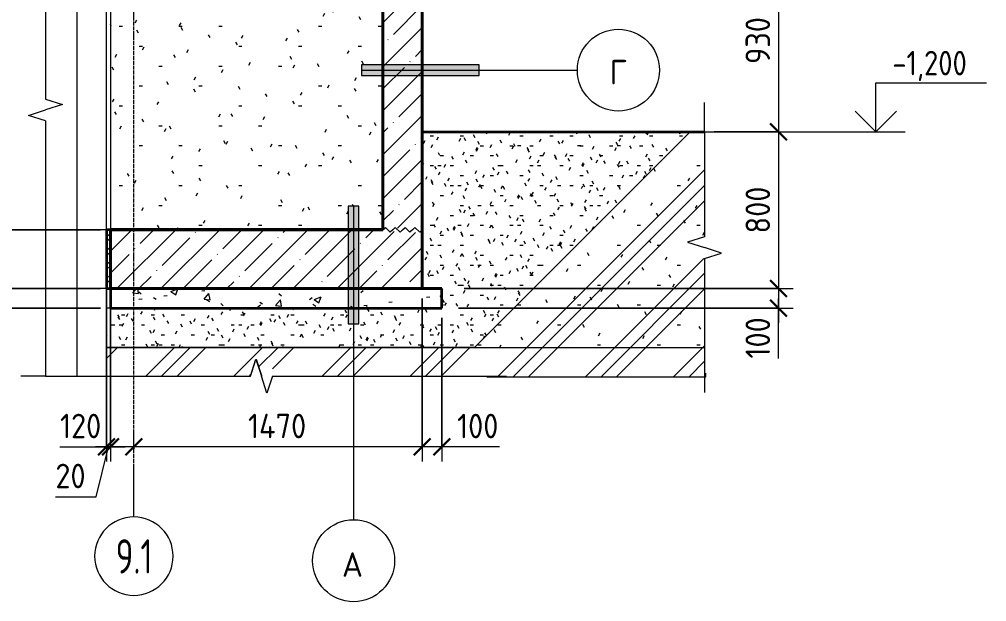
# Model space of a CAD drawing. Header units: millimetres. Extents: x 21225 to 69556, y -4162 to 36638.
# Drawn here: x 55127 to 60059, y -3598 to -626 of the extents above; entities that cross this region are included whole.
import ezdxf

# ---------------------------------------------------------------- set-up
doc = ezdxf.new("R2010")
doc.units = ezdxf.units.MM
doc.linetypes.add('02 Штрихпунктирная _20 мм_', pattern=[25, 20, -2.5, 0, -2.5])
for name, color, linetype, lineweight in [('AA_Dim', 7, 'Continuous', 9), ('AA_Dim-50', 7, 'Continuous', 9), ('AA_Linii', 7, 'Continuous', 9), ('AA_Oformlenie', 7, 'Continuous', 9), ('AA_Vinoska', 7, 'Continuous', 9), ('AA_Visotnaya otmetka', 7, 'Continuous', 9), ('AF_Element', 7, 'Continuous', 20), ('AF_Element_Грунт', 253, 'Continuous', 20), ('AF_Perekritie', 7, 'Continuous', 20), ('AF_Perekritie_Гидроизоляция', 253, 'Continuous', 20), ('AF_Perekritie_Опалубка', 253, 'Continuous', 20), ('AF_Stena', 7, 'Continuous', 60), ('AF_Stena_Гидроизоляция', 253, 'Continuous', 20), ('AF_Stena_Опалубка', 253, 'Continuous', 20), ('KR_Fundament', 7, 'Continuous', 20), ('Оси', 7, 'Continuous', 9)]:
    doc.layers.add(name, color=color, linetype=linetype, lineweight=lineweight)
doc.styles.add('GOST Common_1', font='GOST Common.ttf', dxfattribs={"height": 125})
doc.styles.add('ISOCPEUR', font='isocpeur.ttf', dxfattribs={"width": 0.7, "height": 175})
doc.styles.add('ISOCPEUR_1', font='isocpeur.ttf', dxfattribs={"width": 0.9, "height": 125})
doc.styles.add('ISOCPEUR_2', font='isocpeur.ttf', dxfattribs={"width": 0.85, "height": 125})
doc.dimstyles.new('00_Точн_3_знака__прозр_', dxfattribs={"dimscale": 304.8, "dimtxt": 124.497647, "dimasz": 0.278871, "dimexe": 0.246063, "dimexo": 0.164042, "dimgap": 0.016404, "dimtad": 1, "dimdec": 3, "dimrnd": 0.001, "dimdsep": 46, "dimtxsty": 'ISOCPEUR_1', "dimblk1": 'OBLIQUE', "dimblk2": 'OBLIQUE', "dimsah": 1, "dimcen": 0.09, "dimdle": 0.246063, "dimazin": 0, "dimtfac": 1, "dimtdec": 4, "dimtix": 1, "dimtmove": 0, "dimatfit": 3, "dimfxl": 1, "dimtvp": 1, "dimtolj": 1, "dimtzin": 0, "dimlwd": 18, "dimlwe": 18, "dimarcsym": 2})
doc.dimstyles.new('00_Точн_3_знака__прозр__1', dxfattribs={"dimscale": 304.8, "dimtxt": 124.497647, "dimasz": 0.278871, "dimexe": 0.246063, "dimexo": 0.164042, "dimgap": 0.016404, "dimtad": 1, "dimdec": 3, "dimrnd": 0.001, "dimdsep": 46, "dimtxsty": 'ISOCPEUR_1', "dimblk1": 'OBLIQUE', "dimblk2": 'OBLIQUE', "dimsah": 1, "dimcen": 0.09, "dimdle": 0.246063, "dimazin": 0, "dimtfac": 1, "dimtdec": 4, "dimtix": 1, "dimtmove": 1, "dimatfit": 3, "dimfxl": 1, "dimtvp": 1, "dimtolj": 1, "dimtzin": 0, "dimlwd": 18, "dimlwe": 18, "dimarcsym": 2})
doc.dimstyles.new('05_Округл_1мм__прозр_', dxfattribs={"dimscale": 304.8, "dimtxt": 124.497647, "dimasz": 0.278871, "dimexe": 0.246063, "dimexo": 0.164042, "dimgap": 0.016404, "dimtad": 1, "dimdec": 0, "dimdsep": 46, "dimtxsty": 'ISOCPEUR_1', "dimblk1": 'OBLIQUE', "dimblk2": 'OBLIQUE', "dimsah": 1, "dimcen": 0.09, "dimdle": 0.246063, "dimazin": 0, "dimtfac": 1, "dimtdec": 4, "dimtix": 1, "dimtmove": 1, "dimatfit": 3, "dimfxl": 1, "dimtvp": 1, "dimtolj": 1, "dimtzin": 0, "dimlwd": 18, "dimlwe": 18, "dimarcsym": 2})
doc.dimstyles.new('05_Округл_1мм__прозр__1', dxfattribs={"dimscale": 304.8, "dimtxt": 124.497647, "dimasz": 0.278871, "dimexe": 0.246063, "dimexo": 0.164042, "dimgap": 0.016404, "dimtad": 1, "dimdec": 0, "dimdsep": 46, "dimtxsty": 'ISOCPEUR_1', "dimblk1": 'OBLIQUE', "dimblk2": 'OBLIQUE', "dimsah": 1, "dimcen": 0.09, "dimdle": 0.246063, "dimazin": 0, "dimtfac": 1, "dimtdec": 4, "dimtix": 1, "dimtmove": 0, "dimatfit": 3, "dimfxl": 1, "dimtvp": 1, "dimtolj": 1, "dimtzin": 0, "dimlwd": 18, "dimlwe": 18, "dimarcsym": 2})
pattern_1 = [(45, (57679.5, -1067.63), (-112.253, 112.253), []), (45, (57791.76, -1067.63), (-112.253, 112.253), [198.438, -39.688, 1.676, -38.011])]
pattern_2 = [(0, (25968.44, -1067.63), (406.4, 101.6), [16.764, -288.036, 16.764, -288.036, -1625.6]), (0, (25968.44, -1067.63), (406.4, 101.6), [-609.6, 16.764, -592.836, 16.764, -288.036, -711.2]), (0, (25968.44, -1067.63), (406.4, 101.6), [-1524, 16.764, -186.436, 16.764, -491.236]), (120, (26120.83, -1016.83), (-291.188, 301.1527), [16.764, -288.036, 16.764, -1913.636]), (120, (26120.83, -1016.83), (-291.188, 301.1527), [-321.564, -288.036, 16.764, -592.836, -1016]), (120, (26120.83, -1016.83), (-291.188, 301.1527), [-1219.2, 16.764, -288.036, 16.764, -694.436]), (120, (26120.83, -1016.83), (-291.188, 301.1527), [-1540.764, -186.436, 16.764, -491.236]), (240, (26171.63, -813.63), (-115.212, -402.7527), [16.764, -288.036, 16.764, -1913.636]), (240, (26171.63, -813.63), (-115.212, -402.7527), [-321.564, -288.036, 16.764, -592.836, -1016]), (240, (26171.63, -813.63), (-115.212, -402.7527), [-1219.2, 16.764, -288.036, 16.764, -694.436]), (240, (26171.63, -813.63), (-115.212, -402.7527), [-1540.764, -186.436, 16.764, -491.236])]

# ---------------------------------------------------------------- blocks, each defined once
blk = doc.blocks.new('грунт1 - грунт1-3859709-Сечение 3')
at = {"layer": 'AF_Element', "lineweight": 9}
h = blk.add_hatch(dxfattribs=at)
h.set_pattern_fill('FP_7', color=256, style=0, pattern_type=2)
h.set_pattern_definition(pattern_2)
h.paths.add_polyline_path([(23880.1, -1700), (25269.1, -1700), (25269.1, -271), (23880.1, -271)])
at = {"layer": 'AF_Element'}
for p, q in [((25269.1, -271), (23880.1, -271)), ((23880.1, -271), (23880.1, -1700)), ((25269.1, -1700), (25269.1, -271)), ((23880.1, -1700), (25269.1, -1700))]:
    blk.add_line(p, q, dxfattribs=at)
blk = doc.blocks.new('грунт подушка4 - грунт подушка2-3863139-Сечение 3')
at = {"layer": 'AF_Element', "lineweight": 9}
h = blk.add_hatch(dxfattribs=at)
h.set_pattern_fill('FP_7', color=256, style=0, pattern_type=2)
h.set_pattern_definition(pattern_2)
h.paths.add_polyline_path([(25471.1, -2000), (25570.1, -2000), (25570.1, -1200), (25471.1, -1200.1), (25471.1, -1208.1)])
at = {"layer": 'AF_Element'}
for p, q in [((25570.1, -1200), (25471.1, -1200)), ((25471.1, -1200.1), (25471.1, -2000)), ((25471.1, -2000), (25570, -2000))]:
    blk.add_line(p, q, dxfattribs=at)
blk = doc.blocks.new('грунт подушка5 - грунт подушка1-3863278-Сечение 3')
at = {"layer": 'AF_Element', "lineweight": 9}
h = blk.add_hatch(dxfattribs=at)
h.set_pattern_fill('FP_7', color=256, style=0, pattern_type=2)
h.set_pattern_definition(pattern_2)
h.paths.add_polyline_path([(23860.1, -2300.1), (26910, -2300.1), (26910, -1846.9), (26870.8, -1846.9), (26870.8, -1790.6), (26910, -1790.6), (26823.4, -1763.1), (26910, -1735.6), (26910, -1200.1), (25570.1, -1200.1), (25570.1, -2100.1), (23860.1, -2100.1)])
at = {"layer": 'AF_Element'}
for p, q in [((26910, -1200.1), (25570.1, -1200.1)), ((25570.1, -2000.1), (25570.1, -2100.1)), ((25570.1, -2100.1), (23860.1, -2100.1)), ((23860.1, -2100.1), (23860.1, -2300.1)), ((23860.1, -2300.1), (25737.1, -2300.1)), ((25737.1, -2300.1), (26910, -2300.1))]:
    blk.add_line(p, q, dxfattribs=at)
blk = doc.blocks.new('011_ЛинияОбрыва _ЭлУзла_Линия_ - Тип 1-3718728-Сечение 3')
at = {"layer": 'AA_Oformlenie'}
for p, q in [((23550.1, 204.9), (23550.1, -1033.1)), ((23550.1, -1144.4), (23550.1, -2381))]:
    blk.add_line(p, q, dxfattribs=at)
blk = doc.blocks.new('011_ЛинияОбрыва _ЭлУзла_Линия_ - Тип 1-3743226-Сечение 3')
at = {"layer": 'AA_Oformlenie'}
for p, q in [((26910, -1200.1), (26910, -1735.6)), ((26910, -1846.9), (26910, -2381))]:
    blk.add_line(p, q, dxfattribs=at)
blk = doc.blocks.new('011_ЛинияОбрыва _ЭлУзла_Линия_ - Тип 1-3742900-Сечение 3')
at = {"layer": 'AA_Oformlenie'}
for p, q in [((23550.1, -2446.4), (24595.1, -2446.4)), ((24706.4, -2446.4), (25750.1, -2446.4))]:
    blk.add_line(p, q, dxfattribs=at)
blk = doc.blocks.new('Последовательность узлов - 3мм масшт20 маскировка-904226-Сечение 3')
at = {"layer": 'AA_Oformlenie'}
for p, q in [((25270.1, -270.1), (25282.6, -257.6)), ((25307.6, -282.6), (25282.6, -257.6)), ((25320.1, -270.1), (25307.6, -282.6)), ((25320.1, -270.1), (25332.6, -257.6)), ((25357.6, -282.6), (25332.6, -257.6)), ((25370.1, -270.1), (25357.6, -282.6)), ((25370.1, -270.1), (25382.6, -257.6)), ((25407.6, -282.6), (25382.6, -257.6)), ((25420.1, -270.1), (25407.6, -282.6)), ((25420.1, -270.1), (25432.6, -257.6)), ((25457.6, -282.6), (25432.6, -257.6)), ((25470.1, -270.1), (25457.6, -282.6))]:
    blk.add_line(p, q, dxfattribs=at)
blk = doc.blocks.new('Ось сетки - d_4мм-2765513-Сечение 3')
at = {"layer": 'Оси'}
for start, end in [(0, 180), (0, 180), (180, 360), (180, 360)]:
    blk.add_arc((24000.1, -3365.5), 200, start, end, dxfattribs=at)
blk = doc.blocks.new('DIMBLOCK84-Сечение 3')
at = {"layer": 'AA_Dim-50', "lineweight": 18}
for p, q in [((55591.1, -2050), (55591.1, -2882.1)), ((55591.1, -2807.1), (55591.1, -2050)), ((55571.1, -2300.1), (55571.1, -2882.1)), ((55571.1, -2807.1), (55571.1, -2300.1)), ((55496.1, -2807.1), (55666.1, -2807.1)), ((55518.9, -3062.1), (55581.1, -2807.1)), ((55310.9, -3062.1), (55518.9, -3062.1))]:
    blk.add_line(p, q, dxfattribs=at)
at = {"layer": 'AA_Dim-50', "lineweight": 30}
for p, q in [((55571.1, -2807.1), (55528.6, -2849.6)), ((55591.1, -2807.1), (55548.6, -2849.6)), ((55571.1, -2807.1), (55613.6, -2764.6)), ((55591.1, -2807.1), (55633.6, -2764.6))]:
    blk.add_line(p, q, dxfattribs=at)
at = {"layer": 'AA_Dim-50', "color": 0, "lineweight": 18, "insert": (55310.9, -2893.8), "char_height": 125, "width": 189.619, "attachment_point": 1, "line_spacing_factor": 1.149209, "style": 'ISOCPEUR_1'}
blk.add_mtext('20', dxfattribs=at)
blk = doc.blocks.new('_Oblique')
at = {"color": 0, "linetype": 'ByBlock', "lineweight": -2}
blk.add_line((-0.5, -0.5), (0.5, 0.5), dxfattribs=at)
blk = doc.blocks.new('DIMBLOCK85-Сечение 3')
at = {"layer": 'AA_Dim-50', "lineweight": 18}
for p, q in [((57181.1, -2050), (57181.1, -2882.1)), ((57181.1, -2807.1), (57181.1, -2050)), ((57281.1, -2150), (57281.1, -2882.1)), ((57281.1, -2807.1), (57281.1, -2150)), ((57356.1, -2807.1), (57181.1, -2807.1)), ((57309.2, -2807.1), (57231.1, -2807.1)), ((57574.7, -2807.1), (57309.2, -2807.1))]:
    blk.add_line(p, q, dxfattribs=at)
at = {"layer": 'AA_Dim-50', "lineweight": 30}
for p, q in [((57181.1, -2807.1), (57138.6, -2849.6)), ((57181.1, -2807.1), (57223.6, -2764.6)), ((57281.1, -2807.1), (57238.6, -2849.6)), ((57281.1, -2807.1), (57323.6, -2764.6))]:
    blk.add_line(p, q, dxfattribs=at)
at = {"layer": 'AA_Dim-50', "color": 0, "lineweight": 18, "insert": (57359.2, -2638.8), "char_height": 125, "width": 258.572, "attachment_point": 1, "line_spacing_factor": 1.149209, "style": 'ISOCPEUR_1'}
blk.add_mtext('100', dxfattribs=at)
blk = doc.blocks.new('DIMBLOCK86-Сечение 3')
at = {"layer": 'AA_Dim-50', "lineweight": 18}
for p, q in [((57181.1, -2050), (57181.1, -2882.1)), ((57181.1, -2807.1), (57181.1, -2050)), ((55711.1, -2817.2), (55711.1, -2732.1)), ((57181.1, -2807.1), (55711.1, -2807.1)), ((55711.1, -2807.1), (55711.1, -2817.2))]:
    blk.add_line(p, q, dxfattribs=at)
at = {"layer": 'AA_Dim-50', "lineweight": 30}
for p, q in [((55711.1, -2807.1), (55668.6, -2849.6)), ((55711.1, -2807.1), (55753.6, -2764.6)), ((57181.1, -2807.1), (57138.6, -2849.6)), ((57181.1, -2807.1), (57223.6, -2764.6))]:
    blk.add_line(p, q, dxfattribs=at)
at = {"layer": 'AA_Dim-50', "color": 0, "lineweight": 18, "insert": (56292.9, -2638.8), "char_height": 125, "width": 367.747, "attachment_point": 1, "line_spacing_factor": 1.149209, "style": 'ISOCPEUR_1'}
blk.add_mtext('1470', dxfattribs=at)
blk = doc.blocks.new('DIMBLOCK87-Сечение 3')
at = {"layer": 'AA_Dim-50', "lineweight": 18}
for p, q in [((55591.1, -2050.1), (55591.1, -2882.1)), ((55591.1, -2807.1), (55591.1, -2050.1)), ((55711.1, -2817.2), (55711.1, -2732.1)), ((55334.4, -2807.1), (55599.8, -2807.1)), ((55711.1, -2807.1), (55516.1, -2807.1)), ((55599.8, -2807.1), (55651.1, -2807.1)), ((55711.1, -2807.1), (55711.1, -2817.2))]:
    blk.add_line(p, q, dxfattribs=at)
at = {"layer": 'AA_Dim-50', "lineweight": 30}
for p, q in [((55591.1, -2807.1), (55548.6, -2849.6)), ((55591.1, -2807.1), (55633.6, -2764.6)), ((55711.1, -2807.1), (55668.6, -2849.6)), ((55711.1, -2807.1), (55753.6, -2764.6))]:
    blk.add_line(p, q, dxfattribs=at)
at = {"layer": 'AA_Dim-50', "color": 0, "lineweight": 18, "insert": (55334.4, -2638.8), "char_height": 125, "width": 258.572, "attachment_point": 1, "line_spacing_factor": 1.149209, "style": 'ISOCPEUR_1'}
blk.add_mtext('120', dxfattribs=at)
blk = doc.blocks.new('DIMBLOCK94-Сечение 3')
at = {"layer": 'AA_Dim-50', "lineweight": 30}
for p, q in [((58998.3, -270.1), (58955.8, -227.6)), ((58998.3, -270.1), (59040.8, -312.6)), ((58998.3, -1200.1), (58955.8, -1157.6)), ((58998.3, -1200.1), (59040.8, -1242.6))]:
    blk.add_line(p, q, dxfattribs=at)
at = {"layer": 'AA_Dim-50', "lineweight": 18}
for p, q in [((57231.1, -270.1), (59073.3, -270.1)), ((58998.3, -270.1), (57231.1, -270.1)), ((58998.3, -270.1), (58998.3, -1200.1)), ((58669.3, -1200.1), (59073.3, -1200.1)), ((58998.3, -1200.1), (58669.3, -1200.1))]:
    blk.add_line(p, q, dxfattribs=at)
at = {"layer": 'AA_Dim-50', "color": 0, "lineweight": 18, "insert": (58830, -853.6), "char_height": 125, "width": 284.429, "attachment_point": 1, "rotation": 90, "line_spacing_factor": 1.149209, "style": 'ISOCPEUR_1'}
blk.add_mtext('930', dxfattribs=at)
blk = doc.blocks.new('DIMBLOCK95-Сечение 3')
at = {"layer": 'AA_Dim-50', "lineweight": 30}
for p, q in [((58998.3, -1200.1), (58955.8, -1157.6)), ((58998.3, -1200.1), (59040.8, -1242.6)), ((58998.3, -2000), (58955.8, -1957.5)), ((58998.3, -2000), (59040.8, -2042.5))]:
    blk.add_line(p, q, dxfattribs=at)
at = {"layer": 'AA_Dim-50', "lineweight": 18}
for p, q in [((58669.3, -1200.1), (59073.3, -1200.1)), ((58998.3, -1200.1), (58669.3, -1200.1)), ((58998.3, -1200.1), (58998.3, -2000)), ((57394.7, -2000), (59073.3, -2000)), ((58998.3, -2000), (57394.7, -2000))]:
    blk.add_line(p, q, dxfattribs=at)
at = {"layer": 'AA_Dim-50', "color": 0, "lineweight": 18, "insert": (58830, -1718.6), "char_height": 125, "width": 284.429, "attachment_point": 1, "rotation": 90, "line_spacing_factor": 1.149209, "style": 'ISOCPEUR_1'}
blk.add_mtext('800', dxfattribs=at)
blk = doc.blocks.new('DIMBLOCK96-Сечение 3')
at = {"layer": 'AA_Dim-50', "lineweight": 30}
for p, q in [((58998.3, -2000), (58955.8, -1957.5)), ((58998.3, -2000), (59040.8, -2042.5)), ((58998.3, -2100), (58955.8, -2057.5)), ((58998.3, -2100), (59040.8, -2142.5))]:
    blk.add_line(p, q, dxfattribs=at)
at = {"layer": 'AA_Dim-50', "lineweight": 18}
for p, q in [((57394.7, -2000), (59073.3, -2000)), ((58998.3, -2000), (57394.7, -2000)), ((58998.3, -2000), (58998.3, -2175)), ((58998.3, -2091.3), (58998.3, -2050)), ((57365.9, -2100), (59073.3, -2100)), ((58998.3, -2100), (57365.9, -2100)), ((58998.3, -2356.8), (58998.3, -2091.3))]:
    blk.add_line(p, q, dxfattribs=at)
at = {"layer": 'AA_Dim-50', "color": 0, "lineweight": 18, "insert": (58830, -2356.8), "char_height": 125, "width": 258.572, "attachment_point": 1, "rotation": 90, "line_spacing_factor": 1.149209, "style": 'ISOCPEUR_1'}
blk.add_mtext('100', dxfattribs=at)
blk = doc.blocks.new('Высотные отметки - Стрелка вверх-400292-Сечение 3')
at = {"layer": 'AA_Vinoska'}
for p, q in [((22698.6, 180), (22133.6, 180)), ((22698.6, -70), (22698.6, 180)), ((22698.6, -70), (22592.5, 36.1)), ((22698.6, -70), (22804.7, 36.1)), ((22848.6, -70), (22548.6, -70))]:
    blk.add_line(p, q, dxfattribs=at)
blk = doc.blocks.new('010_Флажок только номер _ТиповАннот_1 - Узел А-3845538-Сечение 3')
at = {"layer": 'AA_Vinoska'}
blk.add_hatch(color=256, dxfattribs=at).paths.add_polyline_path([(25092.7, -2179.6), (25092.7, -1579.6), (25147.7, -1579.6), (25147.7, -2179.6)])
for p, q in [((25147.7, -1579.6), (25092.7, -1579.6)), ((25092.7, -1579.6), (25092.7, -2179.6)), ((25120.2, -1579.6), (25120.2, -3179.6)), ((25147.7, -2179.6), (25147.7, -1579.6)), ((25092.7, -2179.6), (25147.7, -2179.6))]:
    blk.add_line(p, q, dxfattribs=at)
blk.add_circle((25120.2, -3388.7), 209.1, dxfattribs=at)
blk = doc.blocks.new('010_Флажок только номер _ТиповАннот_1 - Узел Г-3848342-Сечение 3')
at = {"layer": 'AA_Vinoska'}
blk.add_hatch(color=256, dxfattribs=at).paths.add_polyline_path([(25761.3, -912.8), (25161.3, -912.8), (25161.3, -857.8), (25761.3, -857.8)])
for p, q in [((25761.3, -857.8), (25161.3, -857.8)), ((25161.3, -857.8), (25161.3, -912.8)), ((25161.3, -885.3), (26261.3, -885.3)), ((25761.3, -912.8), (25761.3, -857.8)), ((25161.3, -912.8), (25761.3, -912.8))]:
    blk.add_line(p, q, dxfattribs=at)
blk.add_circle((26470.4, -885.3), 209.1, dxfattribs=at)
blk = doc.blocks.new('DIMBLOCK98-Сечение 3')
at = {"layer": 'AA_Dim-50', "lineweight": 30}
for p, q in [((54987.8, -270), (54945.3, -227.5)), ((54987.8, -270), (55030.3, -312.5)), ((54987.8, -1700), (54945.3, -1657.5)), ((54987.8, -1700), (55030.3, -1742.5))]:
    blk.add_line(p, q, dxfattribs=at)
at = {"layer": 'AA_Dim-50', "lineweight": 18}
for p, q in [((55541.1, -270), (54912.8, -270)), ((54987.8, -270), (54987.8, -1700)), ((54987.8, -270), (55541.1, -270)), ((55541.1, -1700), (54912.8, -1700)), ((54987.8, -1700), (55541.1, -1700))]:
    blk.add_line(p, q, dxfattribs=at)
at = {"layer": 'AA_Dim-50', "color": 0, "lineweight": 18, "insert": (54819.5, -1138.2), "char_height": 125, "width": 367.747, "attachment_point": 1, "rotation": 90, "line_spacing_factor": 1.149209, "style": 'ISOCPEUR_1'}
blk.add_mtext('1430', dxfattribs=at)
blk = doc.blocks.new('DIMBLOCK99-Сечение 3')
at = {"layer": 'AA_Dim-50', "lineweight": 30}
for p, q in [((54987.8, -1700), (54945.3, -1657.5)), ((54987.8, -1700), (55030.3, -1742.5)), ((54987.8, -2000), (54945.3, -1957.5)), ((54987.8, -2000), (55030.3, -2042.5))]:
    blk.add_line(p, q, dxfattribs=at)
at = {"layer": 'AA_Dim-50', "lineweight": 18}
for p, q in [((55541.1, -1700), (54912.8, -1700)), ((54987.8, -1700), (54987.8, -2000)), ((54987.8, -1700), (55541.1, -1700)), ((55541.1, -2000), (54912.8, -2000)), ((54987.8, -2000), (55541.1, -2000))]:
    blk.add_line(p, q, dxfattribs=at)
at = {"layer": 'AA_Dim-50', "color": 0, "lineweight": 18, "insert": (54819.5, -1968.5), "char_height": 125, "width": 284.429, "attachment_point": 1, "rotation": 90, "line_spacing_factor": 1.149209, "style": 'ISOCPEUR_1'}
blk.add_mtext('300', dxfattribs=at)
blk = doc.blocks.new('DIMBLOCK100-Сечение 3')
at = {"layer": 'AA_Dim-50', "lineweight": 30}
for p, q in [((54987.8, -2000), (54945.3, -1957.5)), ((54987.8, -2000), (55030.3, -2042.5)), ((54987.8, -2100), (54945.3, -2057.5)), ((54987.8, -2100), (55030.3, -2142.5))]:
    blk.add_line(p, q, dxfattribs=at)
at = {"layer": 'AA_Dim-50', "lineweight": 18}
for p, q in [((55541.1, -2000), (54912.8, -2000)), ((54987.8, -2000), (54987.8, -2175)), ((54987.8, -2000), (55541.1, -2000)), ((54987.8, -2091.3), (54987.8, -2050)), ((55541.1, -2100), (54912.8, -2100)), ((54987.8, -2356.8), (54987.8, -2091.3)), ((54987.8, -2100), (55541.1, -2100))]:
    blk.add_line(p, q, dxfattribs=at)
at = {"layer": 'AA_Dim-50', "color": 0, "lineweight": 18, "insert": (54819.5, -2356.8), "char_height": 125, "width": 258.572, "attachment_point": 1, "rotation": 90, "line_spacing_factor": 1.149209, "style": 'ISOCPEUR_1'}
blk.add_mtext('100', dxfattribs=at)

msp = doc.modelspace()

# ---------------------------------------------------------------- hatches: boundary and pattern name
at = {"layer": 'AA_Oformlenie'}
h = msp.add_hatch(dxfattribs=at)
h.set_pattern_fill('FP_10', color=250, style=0, pattern_type=2)
h.set_pattern_definition([(0, (57679.507, -1067.63), (203.2, 50.8), [16.764, -135.636, 16.764, -135.636, -812.8]), (0, (57679.507, -1067.63), (203.2, 50.8), [-304.8, 16.764, -288.036, 16.764, -135.636, -355.6]), (0, (57679.507, -1067.63), (203.2, 50.8), [-762, 16.764, -84.836, 16.764, -237.236]), (120, (57755.707, -1042.23), (-145.5941, 150.5764), [16.764, -135.636, 16.764, -135.636, -812.8]), (120, (57755.707, -1042.23), (-145.5941, 150.5764), [-304.8, 16.764, -288.036, 16.764, -135.636, -355.6]), (120, (57755.707, -1042.23), (-145.5941, 150.5764), [-762, 16.764, -84.836, 16.764, -237.236]), (240, (57781.107, -940.63), (-57.6059, -201.3764), [16.764, -135.636, 16.764, -135.636, -812.8]), (240, (57781.107, -940.63), (-57.6059, -201.3764), [-304.8, 16.764, -288.036, 16.764, -135.636, -355.6]), (240, (57781.107, -940.63), (-57.6059, -201.3764), [-762, 16.764, -84.836, 16.764, -237.236])])
h.paths.add_polyline_path([(57448.1423, -2300.1276), (58548.1423, -1200.1276), (57181.1335, -1200.1276), (57181.1335, -2000.1276), (57281.1335, -2000.1276), (57281.1335, -2100.1276), (55571.1342, -2100.1276), (55571.1342, -2300.1276), (56948.8723, -2300.1276)])
h = msp.add_hatch(dxfattribs=at)
h.set_pattern_fill('FP_8', color=250, style=0, pattern_type=2)
h.set_pattern_definition([(45, (57679.5, -1067.63), (-224.506, 224.506), []), (45, (57758.88, -1067.63), (0, 449.013), []), (45, (57600.13, -1067.63), (0, 449.013), [])])
h.paths.add_polyline_path([(58621.0795, -2449.7761), (58628.1423, -2449.7761), (58628.1423, -2431.0033), (58621.0795, -2431.0033), (58621.0795, -1846.8741), (58581.8268, -1846.8741), (58581.8268, -1790.5655), (58621.0795, -1790.5655), (58534.4769, -1763.0655), (58621.0795, -1735.5655), (58621.0795, -1200.1276), (58548.1423, -1200.1276), (57448.1423, -2300.1276), (55571.1342, -2300.1276), (55571.1342, -2446.3816), (56305.6044, -2446.3816), (56333.9729, -2359.7791), (56361.1342, -2443.3728), (56361.1342, -2407.1289), (56417.4428, -2407.1289), (56417.4428, -2446.3816), (57511.1342, -2446.3816), (57511.1342, -2449.7761)])
at = {"layer": 'AF_Perekritie', "lineweight": 9}
h = msp.add_hatch(dxfattribs=at)
h.set_pattern_fill('FP_4', color=256, style=0, pattern_type=2)
h.set_pattern_definition(pattern_1)
h.paths.add_polyline_path([(57131.1335, -2000), (57181.1335, -2000), (57181.1335, -1708.1276), (56981.1335, -1708.1276), (56981.1335, -1700), (55591.1342, -1700), (55591.1342, -2000), (57081.1335, -2000)])
h = msp.add_hatch(dxfattribs=at)
h.set_pattern_fill('FP_5', color=256, style=0, pattern_type=2)
h.set_pattern_definition([(50, (57679.5, -1067.63), (364.368, -31.88), [38.1, -419.1]), (355, (57679.5, -1067.63), (-70.486, 382.113), [30.48, -335.28]), (100.451, (57709.87, -1070.3), (293.885, 350.233), [32.38, -356.18]), (46.184, (57679.5, -966.03), (542.16, -84.09), [57.15, -628.65]), (96.636, (57724.7, -973.03), (474.8, 494.86), [48.57, -534.27]), (351.184, (57679.5, -966), (474.81, 494.85), [45.72, -502.92]), (21, (57730.3, -991.43), (303.23, -204.53), [38.1, -419.1]), (326, (57730.3, -991.43), (123.604, 368.376), [30.48, -335.28]), (71.451, (57755.58, -1008.47), (426.834, 163.843), [32.38, -356.18]), (37.5, (57679.51, -1067.63), (6.177, 169.11), [16.764, -314.452, 16.764, -323.596, -336.55]), (37.5, (57679.51, -1067.63), (6.177, 169.11), [-671.576, 16.764, -319.786]), (7.5, (57679.5, -1067.63), (133.639, 200.361), [16.764, -177.292, 16.764, -306.832, -128.27]), (7.5, (57679.5, -1067.63), (133.639, 200.361), [-517.652, 16.764, -111.506]), (327.5, (57566.22, -1067.63), (271.182, -11.458), [16.764, -110.236, 16.764, -905.256]), (327.5, (57566.22, -1067.63), (271.182, -11.458), [-143.764, -379.476, 16.764, -509.016]), (317.5, (57515.42, -1067.63), (296.259, 50.853), [16.764, -148.336, 16.764, -246.38, -373.38]), (317.5, (57515.42, -1067.63), (296.259, 50.853), [-428.244, 16.764, -356.616])])
h.paths.add_polyline_path([(57281.1335, -2100), (57281.0624, -2000), (55591.1342, -2000), (55591.1342, -2100), (57281.0269, -2100)])
at = {"layer": 'AF_Stena', "lineweight": 9}
h = msp.add_hatch(dxfattribs=at)
h.set_pattern_fill('FP_4', color=256, style=0, pattern_type=2)
h.set_pattern_definition(pattern_1)
h.paths.add_polyline_path([(57131.1335, -1692.1276), (57181.1335, -1692.1276), (57181.1335, -278.1276), (56981.1345, -278.1276), (56981.1345, -1692.1276), (57081.1335, -1692.1276)])
h = msp.add_hatch(dxfattribs=at)
h.set_pattern_fill('FP_6', color=256, style=0, pattern_type=2)
h.set_pattern_definition([(45, (57679.507, -1067.63), (-35.3553, 35.3553), []), (135, (57679.507, -1067.63), (-35.3553, -35.3553), [])])
h.paths.add_polyline_path([(55591.1339, -2000.1276), (55591.1339, -1700.1276), (55571.1339, -1700.1276), (55571.1339, -2000.1276)])

# ---------------------------------------------------------------- linework, layer by layer
at = {"layer": 'AA_Linii'}
for p, q in [((55571.1342, -2250.1276), (55571.1342, 204.8724)), ((55421.1342, -2446.3816), (55421.1342, 165.6197)), ((58548.1423, -1200.1276), (57181.1335, -1200.1276)), ((57181.1335, -1200.1276), (57181.1335, -2000.1276)), ((57181.1335, -2000.1276), (57181.1335, -1200.1276)), ((57448.1423, -2300.1276), (58548.1423, -1200.1276)), ((58548.1423, -1200.1276), (57448.1423, -2300.1276)), ((58621.0795, -1200.1276), (58548.1423, -1200.1276)), ((55571.1342, -1935.1276), (55571.1342, -2446.3816)), ((57181.1335, -2000.1276), (57281.1335, -2000.1276)), ((57281.1335, -2000.1276), (57181.1335, -2000.1276)), ((57281.1335, -2000.1276), (57281.1335, -2100.1276)), ((57281.1335, -2100.1276), (57281.1335, -2000.1276)), ((55571.1342, -2035.1276), (55571.1342, -2446.3816)), ((55571.1342, -2035.1276), (55571.1342, -2235.1276)), ((57281.1335, -2100.1276), (55571.1342, -2100.1276)), ((55571.1342, -2100.1276), (55571.1342, -2300.1276)), ((55571.1342, -2446.3816), (55571.1342, -2250.1276)), ((55571.1342, -2300.1276), (57448.1423, -2300.1276)), ((57448.1423, -2300.1276), (55571.1342, -2300.1276)), ((55571.1342, -2300.1276), (55571.1342, -2446.3816)), ((55571.1342, -2300.1276), (57448.1423, -2300.1276)), ((56333.8581, -2359.4257), (56361.1342, -2443.3728)), ((56305.6044, -2446.3816), (56328.9362, -2374.5737)), ((55571.1342, -2446.3816), (56305.6044, -2446.3816)), ((57511.1342, -2449.7761), (58628.1423, -2449.7761)), ((58628.1423, -2449.7761), (58628.1423, -2431.0033))]:
    msp.add_line(p, q, dxfattribs=at)
at = {"layer": 'AA_Linii', "lineweight": 35}
msp.add_line((57181.1335, -1200.1276), (58619.3474, -1200.1276), dxfattribs=at)
at = {"layer": 'AA_Vinoska'}
for p, q in [((55261.1342, -1033.0655), (55347.7367, -1060.5655)), ((55347.7367, -1060.5655), (55261.1342, -1088.0655)), ((58621.0795, -1200.1276), (58621.0795, -1050.1276)), ((55174.484, -1116.2198), (55261.1342, -1088.0655)), ((55261.1342, -1144.3741), (55174.484, -1116.2198)), ((58621.0795, -1735.5655), (58534.4769, -1763.0655)), ((58534.4769, -1763.0655), (58621.0795, -1790.5655)), ((58707.7296, -1818.7198), (58621.0795, -1790.5655)), ((58621.0795, -1846.8741), (58707.7296, -1818.7198)), ((56306.1342, -2446.3816), (56333.6342, -2359.7791)), ((56333.6342, -2359.7791), (56361.1342, -2446.3816)), ((55261.1342, -2381.0033), (55261.1342, -2446.3816)), ((58621.0795, -2381.0033), (58621.0795, -2531.0033)), ((55261.1342, -2446.3816), (55135.3601, -2446.3816)), ((56389.2885, -2533.0317), (56361.1342, -2446.3816)), ((56417.4428, -2446.3816), (56389.2885, -2533.0317)), ((57461.1342, -2446.3816), (57611.1342, -2446.3816))]:
    msp.add_line(p, q, dxfattribs=at)
at = {"layer": 'AA_Visotnaya otmetka'}
for p, q in [((58120.7057, -1200.1276), (59494.3239, -1200.1276)), ((58120.7057, -1200.1276), (58120.7057, -1200.1276)), ((56054.1492, -1700), (54330.2714, -1700)), ((56054.1492, -1700), (56054.1492, -1700)), ((56043.3801, -2000), (54305.0159, -2000)), ((56043.3801, -2000), (56043.3801, -2000))]:
    msp.add_line(p, q, dxfattribs=at)
at = {"layer": 'AF_Perekritie_Гидроизоляция', "lineweight": 35}
for p, q in [((56981.1335, -1698), (55591.1342, -1698)), ((55591.1342, -1698), (55591.1342, -1699)), ((56981.1335, -1699), (55591.1342, -1699)), ((55591.1342, -1699), (55591.1342, -1700)), ((55591.1342, -1699), (56981.1335, -1699)), ((55591.1342, -1700), (56981.1335, -1700)), ((56981.1345, -1699), (56981.1345, -1698)), ((57181.1335, -1700), (57181.1335, -1699)), ((57281.0085, -1999.1276), (57182.1335, -1999.1276)), ((57182.1335, -1999.1276), (57182.1335, -2000.1276)), ((57182.1335, -2000.1276), (57281.1335, -2000.1276)), ((57281.1335, -2000.1276), (57281.1335, -1999.1276))]:
    msp.add_line(p, q, dxfattribs=at)
at = {"layer": 'AF_Perekritie_Опалубка', "lineweight": 35}
for p, q in [((57181.1335, -2000), (55591.1342, -2000)), ((55591.1342, -2000), (55591.1342, -2100)), ((57281.1175, -2000), (57181.1335, -2000)), ((57281.1335, -2100), (57281.1335, -2000.1276)), ((55591.1342, -2100), (57281.1335, -2100))]:
    msp.add_line(p, q, dxfattribs=at)
at = {"layer": 'AF_Stena_Гидроизоляция', "lineweight": 35}
for p, q in [((57181.1335, -70.1276), (57181.1335, -2000)), ((57182.1335, -1200.1276), (57182.1335, -70.1276)), ((56980.1345, -321.1276), (56980.1345, -1700.1276)), ((56981.1345, -1700.1276), (56981.1345, -321.1276)), ((57182.1335, -2000), (57182.1335, -1200.1276)), ((55591.1339, -1700.1276), (55571.1339, -1700.1276)), ((55571.1339, -1700.1276), (55571.1339, -2000.1276)), ((55591.1339, -2000.1276), (55591.1339, -1700.1276)), ((56980.1345, -1700.1276), (56981.1335, -1700.1276)), ((55571.1339, -2000.1276), (55591.1339, -2000.1276)), ((57181.1335, -2000), (57182.1335, -2000))]:
    msp.add_line(p, q, dxfattribs=at)
at = {"layer": 'AF_Stena_Опалубка', "lineweight": 35}
for p, q in [((56981.1345, -270), (56981.1345, -1700)), ((57181.1345, -1700), (57181.1345, -270))]:
    msp.add_line(p, q, dxfattribs=at)
at = {"layer": 'KR_Fundament', "lineweight": 35}
for p, q in [((56981.1335, -1700), (55591.1342, -1700)), ((55591.1342, -1700), (55591.1342, -2000)), ((57181.1335, -2000), (57181.1335, -1700)), ((55591.1342, -2000), (57181.1335, -2000))]:
    msp.add_line(p, q, dxfattribs=at)
at = {"layer": 'Оси', "linetype": '02 Штрихпунктирная _20 мм_'}
msp.add_line((55711.1339, -2915.5028), (55711.1339, 445.0931), dxfattribs=at)
at = {"layer": 'Оси'}
msp.add_line((55711.1339, -3165.5028), (55711.1339, -2915.5028), dxfattribs=at)

# ---------------------------------------------------------------- block references
at = {"layer": 'AA_Oformlenie'}
for name, p in [('011_ЛинияОбрыва _ЭлУзла_Линия_ - Тип 1-3718728-Сечение 3', (31711.0723, 0)), ('011_ЛинияОбрыва _ЭлУзла_Линия_ - Тип 1-3743226-Сечение 3', (31711.0723, 0)), ('Последовательность узлов - 3мм масшт20 маскировка-904226-Сечение 3', (31711.0723, -1430)), ('011_ЛинияОбрыва _ЭлУзла_Линия_ - Тип 1-3742900-Сечение 3', (31711.0723, 0))]:
    msp.add_blockref(name, p, dxfattribs=at)
at = {"layer": 'AA_Vinoska'}
for name in ['010_Флажок только номер _ТиповАннот_1 - Узел Г-3848342-Сечение 3', '010_Флажок только номер _ТиповАннот_1 - Узел А-3845538-Сечение 3']:
    msp.add_blockref(name, (31711.0723, 0), dxfattribs=at)
at = {"layer": 'AA_Visotnaya otmetka', "extrusion": (0, 0, -1)}
msp.add_blockref('Высотные отметки - Стрелка вверх-400292-Сечение 3', (-82192.9114, -1130.128), dxfattribs=at)
at = {"layer": 'AF_Element_Грунт'}
for name in ['грунт1 - грунт1-3859709-Сечение 3', 'грунт подушка5 - грунт подушка1-3863278-Сечение 3', 'грунт подушка4 - грунт подушка2-3863139-Сечение 3']:
    msp.add_blockref(name, (31711.0723, 0), dxfattribs=at)
at = {"layer": 'Оси'}
msp.add_blockref('Ось сетки - d_4мм-2765513-Сечение 3', (31711.0723, 0), dxfattribs=at)

# ---------------------------------------------------------------- texts
at = {"layer": 'AA_Vinoska', "char_height": 125, "attachment_point": 1, "style": 'GOST Common_1'}
for s, insert, width in [('\\fGOST Common|b0|i0|c204|p34|;Г', (58136.9751, -832.5246), 108.227812), ('\\fGOST Common|b0|i0|c204|p34|;А', (56772.0485, -3345.7714), 136.286875)]:
    msp.add_mtext(s, dxfattribs=dict(at, insert=insert, width=width))
at = {"layer": 'AA_Visotnaya otmetka', "insert": (59578.2325, -786.8207), "char_height": 125, "width": 458.61918, "attachment_point": 1, "line_spacing_factor": 1.149209, "style": 'ISOCPEUR_2'}
msp.add_mtext('-1,200', dxfattribs=at)
at = {"layer": 'Оси', "insert": (55618.4936, -3279.3299), "char_height": 175, "width": 224.4725, "attachment_point": 1, "style": 'ISOCPEUR'}
msp.add_mtext('9.1', dxfattribs=at)

# ---------------------------------------------------------------- dimensions: what is measured, and where the dimension line sits
at = {"layer": 'AA_Dim', "lineweight": 18}
for base, p1, p2, dimstyle, override, picture, middle in [((54987.7629, -1700), (55591.1339, -269.9996), (55591.1342, -1700), '00_Точн_3_знака__прозр_', {"dimpost": '<>', "dimfxl": 1430.000362}, 'DIMBLOCK98-Сечение 3', (54920.2629, -984.9998)), ((58998.3155, -1200.1276), (57181.1335, -270.1276), (58619.3474, -1200.1276), '05_Округл_1мм__прозр__1', {"dimpost": '<>', "dimfxl": 1712.705278}, 'DIMBLOCK94-Сечение 3', (58930.8155, -735.1276)), ((58998.3155, -2000), (58619.3474, -1200.1276), (57444.7403, -2000), '05_Округл_1мм__прозр__1', {"dimpost": '<>', "dimfxl": 1421.090324}, 'DIMBLOCK95-Сечение 3', (58930.8155, -1600.0638)), ((54987.7629, -2000), (55591.1342, -1700), (55591.1342, -2000), '00_Точн_3_знака__прозр_', {"dimpost": '<>', "dimfxl": 300}, 'DIMBLOCK99-Сечение 3', (54920.2629, -1850))]:
    dim = msp.add_linear_dim(base=base, p1=p1, p2=p2, angle=90, dimstyle=dimstyle, override=override, dxfattribs=at)
    dim.commit()
    dim.dimension.update_dxf_attribs({"geometry": picture, "text_midpoint": middle})
for base, p1, p2, dimstyle, override, picture, middle in [((54987.7629, -2100), (55591.1342, -2000), (55591.1342, -2100), '00_Точн_3_знака__прозр__1', {"dimpost": '<>', "dimfxl": 100}, 'DIMBLOCK100-Сечение 3', (54902.7893, -2227.4823)), ((58998.3155, -2100), (57444.7403, -2000), (57415.9194, -2100), '05_Округл_1мм__прозр_', {"dimpost": '<>', "dimfxl": 104.070392}, 'DIMBLOCK96-Сечение 3', (58913.3419, -2227.4823))]:
    dim = msp.add_linear_dim(base=base, p1=p1, p2=p2, angle=90, dimstyle=dimstyle, override=override, dxfattribs=at)
    dim.commit()
    dim.dimension.update_dxf_attribs({"geometry": picture, "text_midpoint": middle, "dimtype": 160, "text_rotation": 90})
for base, p1, p2, override, picture, middle in [((55591.1342, -2807.1339), (55571.1342, -2250.1276), (55591.1342, -2000), {"dimpost": '<>', "dimfxl": 250.925956}, 'DIMBLOCK84-Сечение 3', (55405.6858, -2977.1603)), ((55591.1339, -2807.1339), (55711.1339, -2867.238), (55591.1339, -2000.1276), {"dimpost": '<>', "dimfxl": 875.374436}, 'DIMBLOCK87-Сечение 3', (55463.6517, -2722.1603)), ((57181.1335, -2807.1339), (57281.1335, -2100), (57181.1335, -2000), {"dimpost": '<>', "dimfxl": 141.421356}, 'DIMBLOCK85-Сечение 3', (57488.5065, -2722.1603))]:
    dim = msp.add_linear_dim(base=base, p1=p1, p2=p2, dimstyle='00_Точн_3_знака__прозр__1', override=override, dxfattribs=at)
    dim.commit()
    dim.dimension.update_dxf_attribs({"geometry": picture, "text_midpoint": middle, "dimtype": 160})
dim = msp.add_linear_dim(base=(55711.1339, -2807.1339), p1=(57181.1335, -2000), p2=(55711.1339, -2867.238), dimstyle='00_Точн_3_знака__прозр_', override={"dimpost": '<>', "dimfxl": 1706.751421}, dxfattribs=at)
dim.commit()
dim.dimension.update_dxf_attribs({"geometry": 'DIMBLOCK86-Сечение 3', "text_midpoint": (56446.1337, -2739.6339)})

doc.saveas('drawing.dxf')
